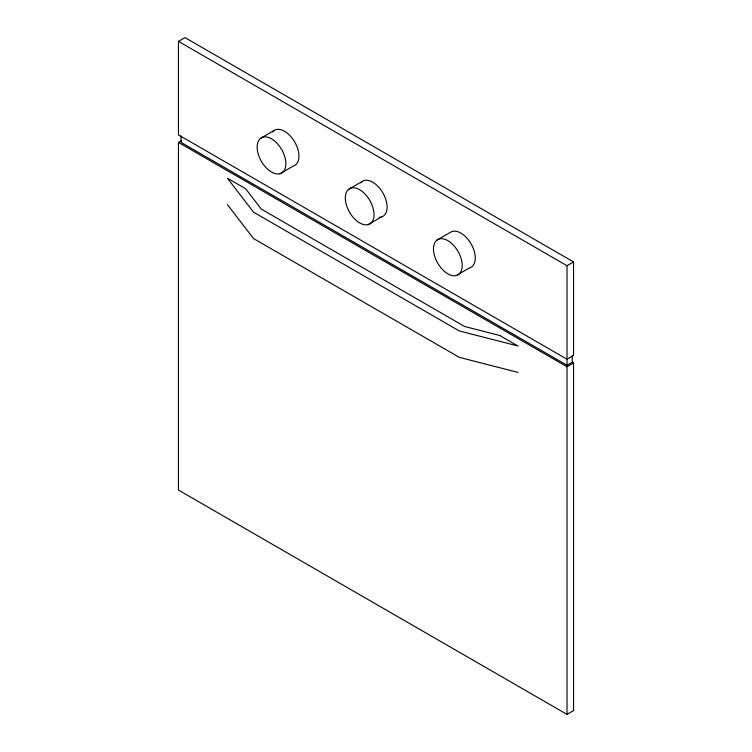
<?xml version="1.0" encoding="UTF-8"?>
<svg xmlns="http://www.w3.org/2000/svg" width="752" height="752" viewBox="0 0 752 752"><rect width="100%" height="100%" fill="white"/><g stroke="black" fill="none" stroke-linecap="round" stroke-linejoin="round"><path stroke-width="1.13" d="M178.45 41.369L184.983 37.6L573.55 261.94L573.55 355.452L567.017 359.221L178.45 134.881L178.45 41.369L567.017 265.71L573.55 261.94M181.063 135.952L181.063 142.419L567.017 365.256L572.244 362.238L573.55 362.99L573.55 710.631L567.017 714.4L178.45 490.06L178.45 142.419L181.251 140.803M260.831 138.161L273.897 130.622M279.951 173.721A20.323 11.731 60 0 0 277.356 143.641A20.323 11.731 60 0 0 257.222 148.915A20.323 11.731 60 0 0 279.951 173.721L293.017 166.183A20.323 11.731 60 0 0 294.408 141.479A20.323 11.731 60 0 0 272.44 131.985M348.994 189.062L362.06 181.523M368.123 224.622A20.323 11.731 60 0 0 365.519 194.542A20.323 11.731 60 0 0 345.384 199.816A20.323 11.731 60 0 0 368.123 224.622L381.179 217.084M437.156 239.963L450.222 232.424A20.323 11.731 60 0 1 471.579 244.748A20.323 11.731 60 0 1 469.342 267.985L456.285 275.523A20.323 11.731 60 0 1 433.547 250.717A20.323 11.731 60 0 1 453.682 245.443A20.323 11.731 60 0 1 456.285 275.523M178.45 142.419L567.017 366.76L573.55 362.99M518.043 372.419L459.265 357.332L253.546 238.563L227.424 204.629M572.244 355.771L572.244 362.238M567.017 265.71L567.017 365.256M567.017 366.76L567.017 714.4M360.612 182.886A20.323 11.731 60 0 1 383.407 193.847A20.323 11.731 60 0 1 379.13 217.337M499.845 335.524L464.586 326.471L261.292 209.103L245.622 188.743L227.424 178.243L253.546 212.177L459.265 330.946L518.043 346.023L499.845 335.524"/></g></svg>
